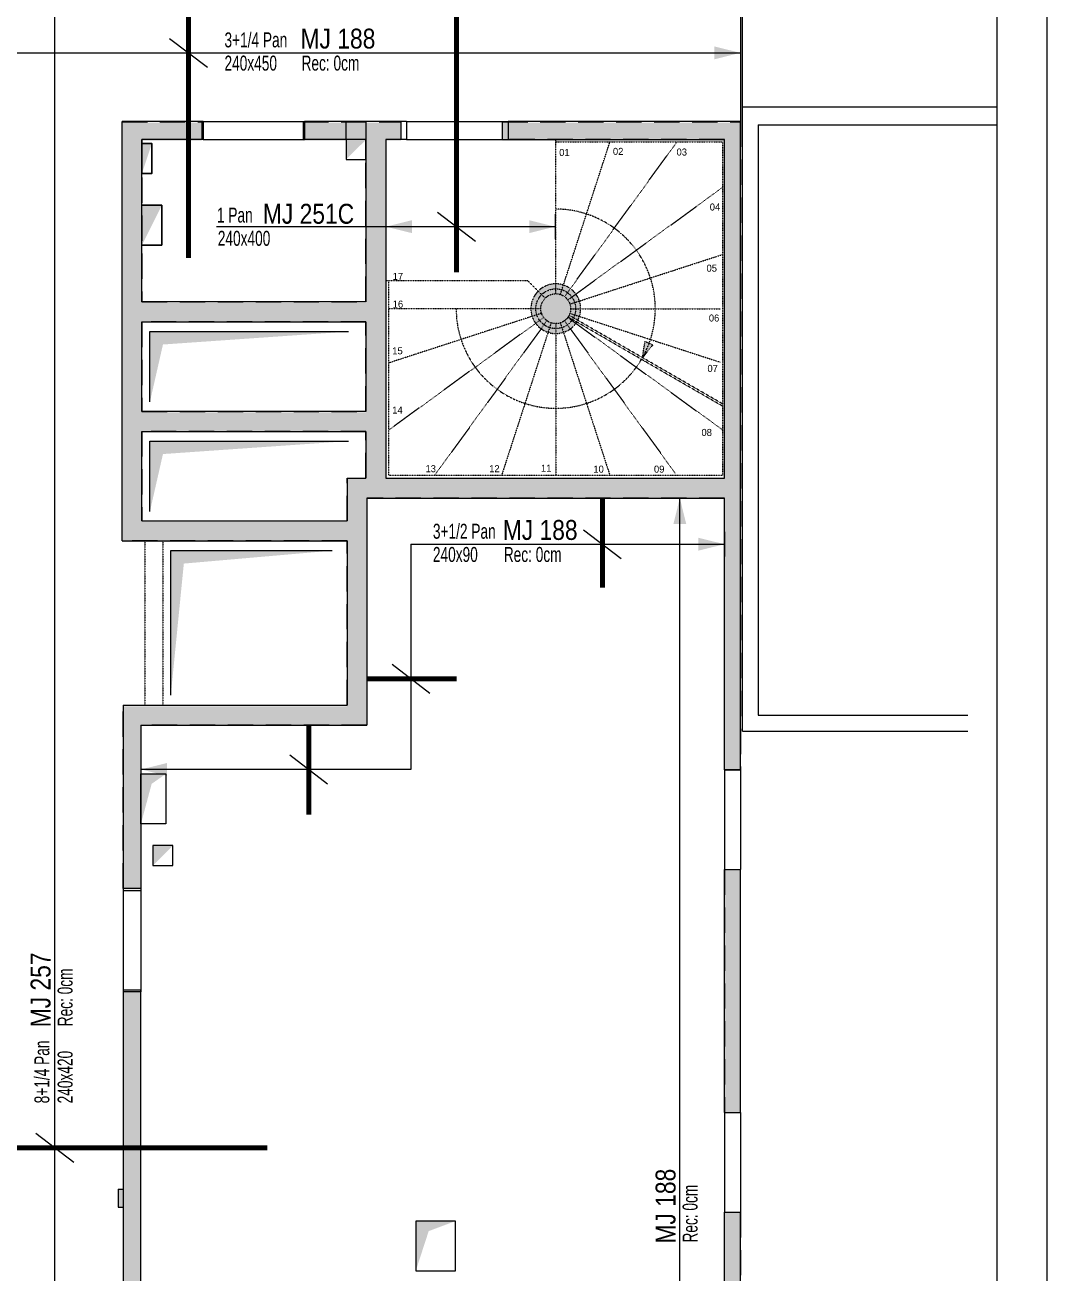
# Model space of a CAD drawing. Header units: millimetres. Extents: x 12821 to 19311, y -3644 to -409.
# Drawn here: x 18284 to 19311, y -2747 to -1494 of the extents above; entities that cross this region are included whole.
import ezdxf

# ---------------------------------------------------------------- set-up
doc = ezdxf.new("R2010")
doc.units = ezdxf.units.MM
for name, pattern in [('CACHE', [9.525, 6.35, -3.175]), ('CACHEX2', [19.05, 12.7, -6.35]), ('VW-01', [0.41656, 0.20828, -0.20828])]:
    doc.linetypes.add(name, pattern=pattern)
for name, color, linetype in [('01-Cad  2', 1, 'Continuous'), ('01_ARMA_INF', 50, 'Continuous'), ('01_linteaux', 2, 'Continuous'), ('01_murs_sup', 2, 'CACHEX2'), ('01_resv', 32, 'Continuous'), ('01_texte', 230, 'Continuous')]:
    doc.layers.add(name, color=color, linetype=linetype)
doc.layers.add('01_murs_coup', color=5, linetype='Continuous', lineweight=60)
doc.layers.add('B Aménagement intérieur', color=7, linetype='Continuous', lineweight=5)
doc.styles.add('Eurostile', font='')
doc.styles.add('PATIO', font='ARIALN.TTF')
doc.styles.get('Eurostile').set_extended_font_data('Eurostile')

msp = doc.modelspace()

# ---------------------------------------------------------------- hatches: boundary and pattern name
at = {"layer": '01_murs_sup'}
h = msp.add_hatch(dxfattribs=at)
h.set_pattern_fill('DASH', color=256, scale=2.5, angle=135)
h.set_pattern_definition([(135, (163.401, 21785.503), (-11.2253202, 9e-16), [7.9375, -7.9375])])
h.paths.add_polyline_path([(18731.68, -820.17), (18531.68, -820.17), (18531.68, -836.17), (18731.68, -836.17)])
h.paths.add_polyline_path([(18646.68, -1610.16), (18661.68, -1610.16), (18661.68, -1592.16), (18563.68, -1592.16), (18563.68, -1610.16), (18626.68, -1610.16), (18626.68, -1773.16), (18401.68, -1773.16), (18401.68, -1610.16), (18461.68, -1610.16), (18461.68, -1592.16), (18381.68, -1592.16), (18381.68, -2013.15), (18607.64, -2013.15), (18607.64, -2178.15), (18382.68, -2178.15), (18382.68, -2362.15), (18400.68, -2362.15), (18400.68, -2198.15), (18627.64, -2198.15), (18627.64, -1970.16), (18986.68, -1970.16), (18986.68, -2243.17), (19002.68, -2243.17), (19002.68, -1592.16), (18763.68, -1592.16), (18763.68, -1610.16), (18986.68, -1610.16), (18986.68, -1950.16), (18646.68, -1950.16)])
h.paths.add_polyline_path([(18626.68, -1793.16), (18626.68, -1883.16), (18401.68, -1883.16), (18401.68, -1793.16)], flags=16)
h.paths.add_polyline_path([(18626.68, -1903.16), (18626.68, -1950.16), (18607.64, -1950.16), (18607.64, -1993.15), (18401.68, -1993.15), (18401.68, -1903.16)], flags=16)
h.paths.add_polyline_path([(18400.68, -2464.15), (18382.68, -2464.15), (18382.68, -2664.18), (18377.68, -2664.18), (18377.68, -2682.18), (18382.68, -2682.18), (18382.68, -3073.16), (18151.68, -3073.16), (18151.68, -3091.16), (18382.68, -3091.16), (18382.68, -3249.17), (18622.68, -3249.17), (18622.68, -3513.17), (17997.68, -3513.17), (17997.68, -3233.17), (17959.68, -3233.17), (17959.68, -3249.17), (17981.68, -3249.17), (17981.68, -3513.17), (17920.68, -3513.17), (17920.68, -3529.17), (18700.68, -3529.17), (18700.68, -3513.17), (18638.68, -3513.17), (18638.68, -3249.17), (18656.68, -3249.17), (18656.68, -3233.17), (18400.68, -3233.17)])
h.paths.add_polyline_path([(19002.68, -2343.17), (18986.68, -2343.17), (18986.68, -2587.17), (19002.68, -2587.17)])
h.paths.add_polyline_path([(19002.68, -2687.17), (18986.68, -2687.17), (18986.68, -2887.17), (19002.68, -2887.17)])
h.paths.add_polyline_path([(19002.68, -2987.17), (18986.68, -2987.17), (18986.68, -3233.17), (18956.68, -3233.17), (18956.68, -3249.17), (19002.68, -3249.17)])
h.paths.add_polyline_path([(18275.68, -2664.18), (18252.68, -2664.18), (18252.68, -2173.17), (18234.68, -2173.17), (18234.71, -2459.18), (17634.71, -2459.18), (17634.68, -2397.17), (17618.68, -2397.17), (17618.68, -2787.2), (17634.68, -2787.2), (17634.71, -2477.18), (18234.71, -2477.18), (18234.68, -2682.18), (18275.68, -2682.18)])
h.paths.add_polyline_path([(17634.68, -1892.17), (17618.68, -1892.17), (17618.68, -2197.17), (17634.68, -2197.17)])
h.paths.add_polyline_path([(18252.68, -1583.18), (18234.68, -1583.18), (18234.68, -1647.17), (17634.68, -1647.17), (17634.68, -1392.17), (17618.68, -1392.17), (17618.68, -1792.17), (17634.68, -1792.17), (17634.68, -1665.17), (18234.68, -1665.17), (18234.68, -2071.17), (18252.68, -2071.17)])
h.paths.add_polyline_path([(17634.68, -1192.17), (17618.68, -1192.17), (17618.68, -1292.17), (17634.68, -1292.17)])
h.paths.add_polyline_path([(17634.68, -836.17), (17731.68, -836.17), (17731.68, -820.17), (17618.68, -820.17), (17618.68, -1092.17), (17634.68, -1092.17)])
h.paths.add_polyline_path([(18031.68, -820.17), (17931.68, -820.17), (17931.68, -836.17), (18031.68, -836.17)])
h.paths.add_polyline_path([(17634.68, -2788.17), (17618.68, -2788.17), (17618.68, -2993.17), (17634.68, -2993.17)])
h.paths.add_polyline_path([(17634.66, -2992.2), (17634.66, -3092.2), (17618.68, -3092.2), (17618.68, -3249.17), (17659.68, -3249.17), (17659.68, -3233.17), (17634.68, -3233.17), (17634.68, -2992.2)])
h.paths.add_polyline_path([(18252.68, -620.15), (18252.68, -619.18), (18234.68, -619.18), (18234.68, -820.17), (18131.68, -820.17), (18131.68, -836.17), (18234.68, -836.17), (18234.68, -1481.18), (18252.68, -1481.18), (18252.68, -1447.18), (18625.68, -1447.18), (18625.68, -1429.15), (18252.68, -1429.18), (18252.68, -836.17), (18331.68, -836.17), (18331.68, -820.17), (18252.68, -820.17), (18252.68, -620.15)])
h.paths.add_polyline_path([(19002.68, -620.15), (19002.68, -619.18), (18986.68, -619.18), (18986.68, -820.17), (18831.68, -820.17), (18831.68, -836.17), (18986.68, -836.17), (18986.68, -1429.17), (18727.68, -1429.17), (18727.68, -1447.17), (19002.68, -1447.16), (19002.68, -620.15)])
h.paths.add_polyline_path([(18986.68, -643.85), (18986.68, -643.85), (18986.68, -620.15), (18986.68, -620.15)], flags=16)
h = msp.add_hatch(dxfattribs=at)
h.set_pattern_fill('DASH', color=256, scale=2.5, angle=135)
h.set_pattern_definition([(135, (163.401, 21785.503), (-11.2253202, 9e-16), [7.9375, -7.9375])])
h.paths.add_polyline_path([(18731.68, -820.17), (18531.68, -820.17), (18531.68, -836.17), (18731.68, -836.17)])
h.paths.add_polyline_path([(18646.68, -1610.16), (18661.68, -1610.16), (18661.68, -1592.16), (18563.68, -1592.16), (18563.68, -1610.16), (18626.68, -1610.16), (18626.68, -1773.16), (18401.68, -1773.16), (18401.68, -1610.16), (18461.68, -1610.16), (18461.68, -1592.16), (18381.68, -1592.16), (18381.68, -2013.15), (18607.64, -2013.15), (18607.64, -2178.15), (18382.68, -2178.15), (18382.68, -2362.15), (18400.68, -2362.15), (18400.68, -2198.15), (18627.64, -2198.15), (18627.64, -1970.16), (18986.68, -1970.16), (18986.68, -2243.17), (19002.68, -2243.17), (19002.68, -1592.16), (18763.68, -1592.16), (18763.68, -1610.16), (18986.68, -1610.16), (18986.68, -1950.16), (18646.68, -1950.16)])
h.paths.add_polyline_path([(18626.68, -1793.16), (18626.68, -1883.16), (18401.68, -1883.16), (18401.68, -1793.16)], flags=16)
h.paths.add_polyline_path([(18626.68, -1903.16), (18626.68, -1950.16), (18607.64, -1950.16), (18607.64, -1993.15), (18401.68, -1993.15), (18401.68, -1903.16)], flags=16)
h.paths.add_polyline_path([(18400.68, -2464.15), (18382.68, -2464.15), (18382.68, -2664.18), (18377.68, -2664.18), (18377.68, -2682.18), (18382.68, -2682.18), (18382.68, -3073.16), (18151.68, -3073.16), (18151.68, -3091.16), (18382.68, -3091.16), (18382.68, -3249.17), (18622.68, -3249.17), (18622.68, -3513.17), (17997.68, -3513.17), (17997.68, -3233.17), (17959.68, -3233.17), (17959.68, -3249.17), (17981.68, -3249.17), (17981.68, -3513.17), (17920.68, -3513.17), (17920.68, -3529.17), (18700.68, -3529.17), (18700.68, -3513.17), (18638.68, -3513.17), (18638.68, -3249.17), (18656.68, -3249.17), (18656.68, -3233.17), (18400.68, -3233.17)])
h.paths.add_polyline_path([(19002.68, -2343.17), (18986.68, -2343.17), (18986.68, -2587.17), (19002.68, -2587.17)])
h.paths.add_polyline_path([(19002.68, -2687.17), (18986.68, -2687.17), (18986.68, -2887.17), (19002.68, -2887.17)])
h.paths.add_polyline_path([(19002.68, -2987.17), (18986.68, -2987.17), (18986.68, -3233.17), (18956.68, -3233.17), (18956.68, -3249.17), (19002.68, -3249.17)])
h.paths.add_polyline_path([(18275.68, -2664.18), (18252.68, -2664.18), (18252.68, -2173.17), (18234.68, -2173.17), (18234.71, -2459.18), (17634.71, -2459.18), (17634.68, -2397.17), (17618.68, -2397.17), (17618.68, -2787.2), (17634.68, -2787.2), (17634.71, -2477.18), (18234.71, -2477.18), (18234.68, -2682.18), (18275.68, -2682.18)])
h.paths.add_polyline_path([(17634.68, -1892.17), (17618.68, -1892.17), (17618.68, -2197.17), (17634.68, -2197.17)])
h.paths.add_polyline_path([(18252.68, -1583.18), (18234.68, -1583.18), (18234.68, -1647.17), (17634.68, -1647.17), (17634.68, -1392.17), (17618.68, -1392.17), (17618.68, -1792.17), (17634.68, -1792.17), (17634.68, -1665.17), (18234.68, -1665.17), (18234.68, -2071.17), (18252.68, -2071.17)])
h.paths.add_polyline_path([(17634.68, -1192.17), (17618.68, -1192.17), (17618.68, -1292.17), (17634.68, -1292.17)])
h.paths.add_polyline_path([(17634.68, -836.17), (17731.68, -836.17), (17731.68, -820.17), (17618.68, -820.17), (17618.68, -1092.17), (17634.68, -1092.17)])
h.paths.add_polyline_path([(18031.68, -820.17), (17931.68, -820.17), (17931.68, -836.17), (18031.68, -836.17)])
h.paths.add_polyline_path([(17634.68, -2788.17), (17618.68, -2788.17), (17618.68, -2993.17), (17634.68, -2993.17)])
h.paths.add_polyline_path([(17634.66, -2992.2), (17634.66, -3092.2), (17618.68, -3092.2), (17618.68, -3249.17), (17659.68, -3249.17), (17659.68, -3233.17), (17634.68, -3233.17), (17634.68, -2992.2)])
h.paths.add_polyline_path([(18252.68, -693.85), (18234.68, -693.85), (18234.68, -820.17), (18131.68, -820.17), (18131.68, -836.17), (18234.68, -836.17), (18234.68, -1481.18), (18252.68, -1481.18), (18252.68, -1447.18), (18625.68, -1447.18), (18625.68, -1429.15), (18252.68, -1429.18), (18252.68, -836.17), (18331.68, -836.17), (18331.68, -820.17), (18252.68, -820.17), (18252.68, -620.15), (18252.68, -620.15)])
h.paths.add_polyline_path([(18986.68, -643.85), (19002.68, -643.85), (19002.68, -693.85), (18986.68, -693.85)])
h.paths.add_polyline_path([(19002.68, -620.15), (19002.68, -643.85), (18986.68, -643.85), (18986.68, -620.15), (18986.68, -620.15), (18986.68, -820.17), (18831.68, -820.17), (18831.68, -836.17), (18986.68, -836.17), (18986.68, -1429.17), (18727.68, -1429.17), (18727.68, -1447.17), (19002.68, -1447.16), (19002.68, -620.15)])
at = {"layer": 'B Aménagement intérieur', "linetype": 'VW-01', "lineweight": 5}
h = msp.add_hatch(color=2, dxfattribs=at)
edge = h.paths.add_edge_path()
edge.add_arc((18817.25, -1778.99), 25, 332.29244, 687.70756)
edge.add_line((18838.39, -1792.35), (18834.05, -1789.85))
edge.add_arc((18817.25, -1778.99), 20, -27.13402, 327.13402, ccw=False)
edge.add_line((18835.05, -1788.12), (18839.39, -1790.62))
msp.add_hatch(color=2, dxfattribs=at).paths.add_polyline_path([(18914.69, -1815.35), (18904.35, -1828.13), (18906.92, -1811.89)])

# ---------------------------------------------------------------- linework, layer by layer
at = {"layer": '01-Cad  2'}
for p, q in [((19310.7, -3643.85), (19310.7, -409.44)), ((19260.7, -3593.85), (19260.7, -459.44))]:
    msp.add_line(p, q, dxfattribs=at)
at = {"layer": '01_ARMA_INF', "linetype": 'CACHE', "lineweight": 0, "ltscale": 4, "const_width": 5, "flags": 128}
for points in [[(18448.42, -1728.13), (18448.42, -1278.13)], [(18717.68, -1742.64), (18717.68, -1342.64)], [(18864.09, -1969.17), (18864.09, -2059.17)], [(18627.64, -2150.62), (18717.64, -2150.62)], [(18569.15, -2197.17), (18569.15, -2287.17)], [(18107.68, -2621.58), (18527.68, -2621.58)]]:
    msp.add_lwpolyline(points, dxfattribs=at)
at = {"layer": '01_linteaux'}
for p, q in [((19002.68, -1446.1), (19002.68, -1591.17)), ((19004.68, -1576.21), (19004.68, -1446.1)), ((18463.08, -1591.17), (18565.08, -1591.17)), ((18667.48, -1591.17), (18769.48, -1591.17)), ((18463.08, -1609.17), (18565.08, -1609.17)), ((18667.48, -1609.17), (18769.48, -1609.17)), ((18986.68, -2242.18), (18986.68, -2342.18)), ((19002.68, -2242.18), (19002.68, -2342.18)), ((18382.68, -2363.18), (18382.68, -2465.18)), ((18400.68, -2363.18), (18400.68, -2465.18)), ((18986.68, -2586.18), (18986.68, -2686.18)), ((19002.68, -2586.18), (19002.68, -2686.18))]:
    msp.add_line(p, q, dxfattribs=at)
at = {"layer": '01_linteaux', "color": 2, "linetype": 'VW-01', "lineweight": 5}
for p, q in [((18404.64, -2012.18), (18404.64, -2177.18)), ((18422.64, -2012.18), (18422.64, -2177.18))]:
    msp.add_line(p, q, dxfattribs=at)
at = {"layer": '01_murs_coup', "linetype": 'Continuous', "lineweight": 18}
for p, q in [((19004.68, -2203.18), (19004.68, -1576.21)), ((19004.68, -1576.21), (19260.7, -1576.21)), ((18381.68, -2012.18), (18381.68, -1591.17)), ((18463.08, -1591.17), (18381.68, -1591.17)), ((18463.08, -1591.17), (18463.08, -1609.17)), ((18667.48, -1591.17), (18565.08, -1591.17)), ((18565.08, -1591.17), (18565.08, -1609.17)), ((18667.48, -1591.17), (18667.48, -1609.17)), ((19002.68, -1591.17), (18769.48, -1591.17)), ((18769.48, -1591.17), (18769.48, -1609.17)), ((19002.68, -2242.18), (19002.68, -1591.17)), ((19020.68, -1594.21), (19020.68, -2187.18)), ((19020.68, -1594.21), (19260.7, -1594.21)), ((18463.08, -1609.17), (18401.68, -1609.17)), ((18401.68, -1772.17), (18401.68, -1609.17)), ((18626.68, -1609.17), (18565.08, -1609.17)), ((18626.68, -1609.17), (18626.68, -1772.17)), ((18667.48, -1609.17), (18646.68, -1609.17)), ((18646.68, -1609.17), (18646.68, -1949.17)), ((18769.48, -1609.17), (18986.68, -1609.17)), ((18986.68, -1949.17), (18986.68, -1609.17)), ((18626.68, -1772.17), (18401.68, -1772.17)), ((18401.68, -1792.17), (18626.68, -1792.17)), ((18401.68, -1882.17), (18401.68, -1792.17)), ((18626.68, -1792.17), (18626.68, -1882.17)), ((18626.68, -1882.17), (18401.68, -1882.17)), ((18401.68, -1902.17), (18626.68, -1902.17)), ((18401.68, -1992.18), (18401.68, -1902.17)), ((18626.68, -1902.17), (18626.68, -1949.17)), ((18607.64, -1949.17), (18626.68, -1949.17)), ((18607.64, -1949.17), (18607.64, -1992.18)), ((18646.68, -1949.17), (18986.68, -1949.17)), ((18627.64, -1969.17), (18986.68, -1969.17)), ((18627.64, -1969.18), (18627.64, -2197.18)), ((18986.68, -2242.18), (18986.68, -1969.17)), ((18401.68, -1992.18), (18607.64, -1992.18)), ((18381.68, -2012.18), (18607.64, -2012.18)), ((18607.64, -2012.18), (18607.64, -2177.18)), ((18382.68, -2177.18), (18382.68, -2363.18)), ((18382.68, -2177.18), (18607.64, -2177.18)), ((19020.68, -2187.18), (19231.2, -2187.18)), ((18400.68, -2197.18), (18627.64, -2197.18)), ((18400.68, -2197.18), (18400.68, -2363.18)), ((19004.68, -2203.18), (19231.2, -2203.18)), ((19002.68, -2242.18), (18986.68, -2242.18)), ((18986.68, -2586.18), (18986.68, -2342.18)), ((18986.68, -2342.18), (19002.68, -2342.18)), ((19002.68, -2586.18), (19002.68, -2342.18)), ((18382.68, -2363.18), (18400.68, -2363.18)), ((18400.68, -2465.18), (18382.68, -2465.18)), ((18382.68, -2465.18), (18382.68, -3388.18)), ((18400.68, -3388.18), (18400.68, -2465.18)), ((18986.68, -2586.18), (19002.68, -2586.18)), ((18986.68, -2886.18), (18986.68, -2686.18)), ((18986.68, -2686.18), (19002.68, -2686.18)), ((19002.68, -2886.18), (19002.68, -2686.18))]:
    msp.add_line(p, q, dxfattribs=at)
at = {"layer": '01_murs_sup', "ltscale": 2}
for p, q in [((19004.68, -1576.2), (19068.6, -1576.2)), ((19004.68, -2203.2), (19004.68, -1576.2)), ((19004.68, -1576.2), (19068.6, -1576.2)), ((19004.68, -2203.2), (19004.68, -1576.2)), ((18381.68, -2012.18), (18381.68, -1591.18)), ((18381.68, -1591.18), (18461.68, -1591.18)), ((18381.68, -2012.18), (18381.68, -1591.18)), ((18381.68, -1591.18), (18461.68, -1591.18)), ((18461.68, -1591.18), (18461.68, -1609.18)), ((18461.68, -1591.18), (18461.68, -1609.18)), ((18563.68, -1591.18), (18661.68, -1591.18)), ((18563.68, -1591.18), (18563.68, -1609.18)), ((18563.68, -1591.18), (18661.68, -1591.18)), ((18563.68, -1591.18), (18563.68, -1609.18)), ((18661.68, -1591.18), (18661.68, -1609.18)), ((18661.68, -1591.18), (18661.68, -1609.18)), ((18763.68, -1609.18), (18763.68, -1591.18)), ((18763.68, -1591.18), (19002.68, -1591.18)), ((18763.68, -1609.18), (18763.68, -1591.18)), ((18763.68, -1591.18), (19002.68, -1591.18)), ((19002.68, -1591.18), (19002.68, -2242.2)), ((19002.68, -1591.18), (19002.68, -2242.2)), ((19020.68, -1594.2), (19020.68, -2187.2)), ((19020.68, -1594.2), (19068.6, -1594.2)), ((19020.68, -1594.2), (19020.68, -2187.2)), ((19020.68, -1594.2), (19068.6, -1594.2)), ((18461.68, -1609.18), (18401.68, -1609.18)), ((18401.68, -1609.18), (18401.68, -1772.18)), ((18461.68, -1609.18), (18401.68, -1609.18)), ((18401.68, -1609.18), (18401.68, -1772.18)), ((18626.68, -1609.18), (18563.68, -1609.18)), ((18626.68, -1609.18), (18563.68, -1609.18)), ((18626.68, -1772.18), (18626.68, -1609.18)), ((18626.68, -1772.18), (18626.68, -1609.18)), ((18661.68, -1609.18), (18646.68, -1609.18)), ((18646.68, -1609.18), (18646.68, -1949.18)), ((18661.68, -1609.18), (18646.68, -1609.18)), ((18646.68, -1609.18), (18646.68, -1949.18)), ((18986.68, -1609.18), (18763.68, -1609.18)), ((18986.68, -1609.18), (18763.68, -1609.18)), ((18986.68, -1949.18), (18986.68, -1609.18)), ((18986.68, -1949.18), (18986.68, -1609.18)), ((18401.68, -1772.18), (18626.68, -1772.18)), ((18401.68, -1772.18), (18626.68, -1772.18)), ((18626.68, -1792.18), (18401.68, -1792.18)), ((18401.68, -1792.18), (18401.68, -1882.18)), ((18626.68, -1792.18), (18401.68, -1792.18)), ((18401.68, -1792.18), (18401.68, -1882.18)), ((18626.68, -1882.18), (18626.68, -1792.18)), ((18626.68, -1882.18), (18626.68, -1792.18)), ((18401.68, -1882.18), (18626.68, -1882.18)), ((18401.68, -1882.18), (18626.68, -1882.18)), ((18626.68, -1902.18), (18401.68, -1902.18)), ((18401.68, -1902.18), (18401.68, -1992.18)), ((18626.68, -1902.18), (18401.68, -1902.18)), ((18401.68, -1902.18), (18401.68, -1992.18)), ((18626.68, -1949.18), (18626.68, -1902.18)), ((18626.68, -1949.18), (18626.68, -1902.18)), ((18607.64, -1992.18), (18607.64, -1949.18)), ((18607.64, -1949.18), (18626.68, -1949.18)), ((18607.64, -1992.18), (18607.64, -1949.18)), ((18607.64, -1949.18), (18626.68, -1949.18)), ((18646.68, -1949.18), (18986.68, -1949.18)), ((18646.68, -1949.18), (18986.68, -1949.18)), ((18986.68, -1969.18), (18627.64, -1969.19)), ((18986.68, -1969.18), (18627.64, -1969.19)), ((18627.64, -1969.19), (18627.64, -2197.18)), ((18627.64, -1969.19), (18627.64, -2197.18)), ((18986.68, -2242.2), (18986.68, -1969.18)), ((18986.68, -2242.2), (18986.68, -1969.18)), ((18401.68, -1992.18), (18607.64, -1992.18)), ((18401.68, -1992.18), (18607.64, -1992.18)), ((18607.64, -2012.18), (18381.68, -2012.18)), ((18607.64, -2012.18), (18381.68, -2012.18)), ((18607.64, -2177.18), (18607.64, -2012.18)), ((18607.64, -2177.18), (18607.64, -2012.18)), ((18382.68, -2361.18), (18382.68, -2177.18)), ((18382.68, -2177.18), (18607.64, -2177.18)), ((18382.68, -2361.18), (18382.68, -2177.18)), ((18382.68, -2177.18), (18607.64, -2177.18)), ((19020.68, -2187.2), (19068.6, -2187.2)), ((19020.68, -2187.2), (19068.6, -2187.2)), ((18627.64, -2197.18), (18400.68, -2197.18)), ((18400.68, -2197.18), (18400.68, -2361.18)), ((18627.64, -2197.18), (18400.68, -2197.18)), ((18400.68, -2197.18), (18400.68, -2361.18)), ((19004.68, -2203.2), (19068.6, -2203.2)), ((19004.68, -2203.2), (19068.6, -2203.2)), ((18986.68, -2242.2), (19002.68, -2242.2)), ((18986.68, -2242.2), (19002.68, -2242.2)), ((18986.68, -2342.2), (19002.68, -2342.2)), ((18986.68, -2342.2), (18986.68, -2586.2)), ((18986.68, -2342.2), (19002.68, -2342.2)), ((18986.68, -2342.2), (18986.68, -2586.2)), ((19002.68, -2586.2), (19002.68, -2342.2)), ((19002.68, -2586.2), (19002.68, -2342.2)), ((18400.68, -2361.18), (18382.68, -2361.18)), ((18400.68, -2361.18), (18382.68, -2361.18)), ((18400.68, -2463.18), (18382.68, -2463.18)), ((18382.68, -2463.18), (18382.68, -2663.2)), ((18400.68, -2463.18), (18382.68, -2463.18)), ((18382.68, -2463.18), (18382.68, -2663.2)), ((18400.68, -3232.2), (18400.68, -2463.18)), ((18400.68, -3232.2), (18400.68, -2463.18)), ((18986.68, -2586.2), (19002.68, -2586.2)), ((18986.68, -2586.2), (19002.68, -2586.2)), ((18377.68, -2663.2), (18377.68, -2681.2)), ((18377.68, -2663.2), (18382.68, -2663.2)), ((18377.68, -2663.2), (18377.68, -2681.2)), ((18377.68, -2663.2), (18382.68, -2663.2)), ((18377.68, -2681.2), (18382.68, -2681.2)), ((18377.68, -2681.2), (18382.68, -2681.2)), ((18382.68, -2681.2), (18382.68, -3072.19)), ((18382.68, -2681.2), (18382.68, -3072.19)), ((18986.68, -2686.2), (19002.68, -2686.2)), ((18986.68, -2886.2), (18986.68, -2686.2)), ((18986.68, -2686.2), (19002.68, -2686.2)), ((18986.68, -2886.2), (18986.68, -2686.2)), ((19002.68, -2686.2), (19002.68, -2886.2)), ((19002.68, -2686.2), (19002.68, -2886.2))]:
    msp.add_line(p, q, dxfattribs=at)
at = {"layer": '01_resv'}
for p, q in [((18606.68, -1609.18), (18606.68, -1591.18)), ((18606.68, -1591.18), (18626.68, -1591.18)), ((18606.68, -1591.18), (18626.68, -1591.28)), ((18626.68, -1591.18), (18626.68, -1609.18)), ((18626.68, -1609.18), (18606.68, -1609.18)), ((18626.68, -1609.18), (18606.68, -1609.28)), ((18626.68, -1609.28), (18606.68, -1609.2)), ((18606.68, -1609.2), (18606.68, -1629.2)), ((18626.68, -1629.2), (18626.68, -1609.18)), ((18606.68, -1629.2), (18626.68, -1629.2)), ((18400.68, -2296.15), (18400.68, -2246.15)), ((18400.68, -2246.15), (18425.68, -2246.15)), ((18425.68, -2246.15), (18425.68, -2296.15)), ((18425.68, -2296.15), (18400.68, -2296.15)), ((18422.69, -2318.18), (18412.69, -2318.18)), ((18412.69, -2318.18), (18412.69, -2338.18)), ((18432.69, -2318.18), (18412.69, -2318.18)), ((18432.69, -2338.18), (18432.69, -2318.18)), ((18412.69, -2338.18), (18432.69, -2338.18)), ((18716.68, -2695.17), (18676.69, -2695.17)), ((18676.69, -2695.17), (18676.69, -2745.17)), ((18716.68, -2745.17), (18716.68, -2695.17)), ((18676.69, -2745.17), (18716.68, -2745.17))]:
    msp.add_line(p, q, dxfattribs=at)
at = {"layer": '01_resv', "lineweight": 30}
for p, q in [((18401.68, -1675.14), (18421.68, -1675.14)), ((18421.68, -1715.14), (18421.68, -1675.14)), ((18401.68, -1715.14), (18421.68, -1715.14))]:
    msp.add_line(p, q, dxfattribs=at)
at = {"layer": '01_resv', "color": 253}
for p, q in [((18409.68, -1872.5), (18409.68, -1801.98)), ((18409.68, -1801.98), (18608.99, -1801.98)), ((18409.68, -1982.5), (18409.68, -1911.98)), ((18409.68, -1911.98), (18608.99, -1911.98)), ((18430.65, -2167.03), (18430.65, -2021.97)), ((18430.65, -2021.97), (18592.66, -2021.97))]:
    msp.add_line(p, q, dxfattribs=at)
at = {"layer": '01_resv', "lineweight": 30}
msp.add_lwpolyline([(18401.7, -1613.14), (18411.67, -1613.14), (18411.65, -1643.13), (18401.68, -1643.13)], close=True, dxfattribs=at)
at = {"layer": '01_resv'}
for points in [[(18606.68, -1591.18), (18606.68, -1609.17), (18626.68, -1609.18), (18626.77, -1591.28)], [(18401.68, -1643.13), (18401.7, -1613.14), (18411.67, -1613.14)], [(18606.68, -1629.2), (18606.68, -1609.28), (18626.68, -1609.28)], [(18400.68, -2296.15), (18400.68, -2246.15), (18411.42, -2256.15)], [(18400.68, -2246.15), (18425.68, -2246.15), (18411.42, -2256.15)], [(18412.69, -2338.18), (18412.69, -2318.18), (18432.69, -2318.18)], [(18676.69, -2745.17), (18676.69, -2695.17), (18689.66, -2705.3)], [(18676.69, -2695.17), (18716.68, -2695.17), (18689.66, -2705.3)]]:
    msp.add_solid(points, dxfattribs=at)
at = {"layer": '01_resv', "lineweight": 30}
msp.add_solid([(18401.68, -1715.14), (18401.68, -1675.14), (18421.68, -1675.14)], dxfattribs=at)
at = {"layer": '01_resv', "color": 253}
for points in [[(18409.68, -1872.5), (18409.68, -1801.98), (18422.76, -1814.96)], [(18409.68, -1801.98), (18608.99, -1801.98), (18422.76, -1814.96)], [(18409.68, -1982.5), (18409.68, -1911.98), (18422.76, -1924.96)], [(18409.68, -1911.98), (18608.99, -1911.98), (18422.76, -1924.96)], [(18430.65, -2167.03), (18430.65, -2021.97), (18443.72, -2034.96)], [(18430.65, -2021.97), (18592.66, -2021.97), (18443.72, -2034.96)]]:
    msp.add_solid(points, dxfattribs=at)
at = {"layer": '01_texte', "linetype": 'Continuous', "lineweight": 0}
for p, q in [((18314.18, -3388.18), (18314.18, -1446.15)), ((18429.39, -1507.56), (18467.46, -1536.57)), ((19002.68, -1509.59), (19002.68, -1534.55)), ((18252.68, -1522.07), (19002.68, -1522.07)), ((18646.68, -1684.13), (18646.68, -1709.09)), ((18698.64, -1682.11), (18736.72, -1711.12)), ((18816.68, -1684.13), (18816.68, -1709.09)), ((18476.55, -1696.61), (18816.68, -1696.61)), ((18929.41, -1969.18), (18954.37, -1969.18)), ((18941.89, -3388.18), (18941.89, -1969.18)), ((18845.06, -2001), (18883.13, -2030.01)), ((18986.68, -2003.02), (18986.68, -2027.98)), ((18671.86, -2015.5), (18986.68, -2015.5)), ((18671.86, -2015.5), (18671.86, -2241.69)), ((18652.83, -2136.12), (18690.9, -2165.12)), ((18400.68, -2229.21), (18400.68, -2254.17)), ((18550.12, -2227.18), (18588.19, -2256.19)), ((18671.86, -2241.69), (18400.68, -2241.69)), ((18295.14, -2607.08), (18333.22, -2636.09))]:
    msp.add_line(p, q, dxfattribs=at)
for points in [[(19002.68, -1522.07), (18976.58, -1515.61), (18976.58, -1522.07)], [(19002.68, -1522.07), (18976.58, -1528.53), (18976.58, -1522.07)], [(18646.68, -1696.61), (18672.78, -1690.15), (18672.78, -1696.61)], [(18816.68, -1696.61), (18790.58, -1690.15), (18790.58, -1696.61)], [(18646.68, -1696.61), (18672.78, -1703.07), (18672.78, -1696.61)], [(18816.68, -1696.61), (18790.58, -1703.07), (18790.58, -1696.61)], [(18941.89, -1969.18), (18935.43, -1995.28), (18941.89, -1995.28)], [(18941.89, -1969.18), (18948.35, -1995.28), (18941.89, -1995.28)], [(18986.68, -2015.5), (18960.58, -2009.04), (18960.58, -2015.5)], [(18986.68, -2015.5), (18960.58, -2021.96), (18960.58, -2015.5)], [(18400.68, -2241.69), (18426.78, -2235.23), (18426.78, -2241.69)], [(18400.68, -2241.69), (18426.78, -2248.15), (18426.78, -2241.69)]]:
    msp.add_solid(points, dxfattribs=at)
at = {"layer": 'B Aménagement intérieur', "color": 2, "linetype": 'VW-01', "lineweight": 5}
for p, q in [((18817.25, -1763.99), (18817.25, -1608.99)), ((18821.89, -1764.73), (18871.68, -1611.49)), ((18826.07, -1766.86), (18938.95, -1611.49)), ((18829.39, -1770.18), (18984.75, -1657.3)), ((18831.52, -1774.36), (18984.75, -1724.57)), ((18789.25, -1750.99), (18647.25, -1750.99)), ((18806.65, -1768.39), (18789.25, -1750.99)), ((18802.25, -1778.99), (18649.75, -1778.99)), ((18832.25, -1778.99), (18982.25, -1778.99)), ((18802.99, -1783.63), (18649.75, -1833.42)), ((18805.12, -1787.81), (18649.75, -1900.69)), ((18808.44, -1791.13), (18695.56, -1946.49)), ((18826.07, -1791.13), (18937.13, -1943.99)), ((18829.39, -1787.81), (18984.75, -1900.69)), ((18984.75, -1876.86), (18829.74, -1787.36)), ((18984.75, -1874.55), (18830.74, -1785.63)), ((18831.52, -1783.63), (18982.25, -1832.61)), ((18812.62, -1793.26), (18762.83, -1946.49)), ((18817.25, -1793.99), (18817.25, -1946.49)), ((18821.89, -1793.26), (18871.68, -1946.49))]:
    msp.add_line(p, q, dxfattribs=at)
at = {"layer": 'B Aménagement intérieur', "color": 2, "linetype": 'VW-01', "lineweight": 5, "flags": 128}
msp.add_lwpolyline([(18817.25, -1611.49), (18984.75, -1611.49), (18984.75, -1946.49), (18649.75, -1946.49), (18649.75, -1750.99)], dxfattribs=at)
msp.add_lwpolyline([(18839.39, -1790.62, 49.979992), (18838.39, -1792.35), (18834.05, -1789.85, -39.9749844), (18835.05, -1788.12)], format="xyb", close=True, dxfattribs=at)
msp.add_lwpolyline([(18914.69, -1815.35), (18904.35, -1828.13), (18906.92, -1811.89)], close=True, dxfattribs=at)
at = {"layer": 'B Aménagement intérieur', "color": 2, "linetype": 'VW-01', "lineweight": 5}
msp.add_circle((18817.25, -1778.99), 15, dxfattribs=at)
for start, end in [(330.57297, 90), (180, 329.42395)]:
    msp.add_arc((18817.25, -1778.99), 100, start, end, dxfattribs=at)
msp.add_solid([(18835.28, -1788.25), (18835.04, -1788.98), (18838.49, -1790.1)], dxfattribs=at)

# ---------------------------------------------------------------- texts
at = {"layer": '01_texte', "ltscale": 5, "style": 'PATIO', "width": 0.8}
for s, p in [('3+1/4 Pan', (18484.56, -1516.53)), ('240x450', (18484.56, -1539.87)), ('Rec: 0cm', (18561.96, -1539.87)), ('1 Pan', (18476.98, -1692.46)), ('240x400', (18477.84, -1715.8)), ('3+1/2 Pan', (18693.88, -2009.97)), ('240x90', (18693.88, -2033.3)), ('Rec: 0cm', (18765.07, -2033.3))]:
    msp.add_text(s, height=15, dxfattribs=at).set_placement(p)
at = {"layer": '01_texte', "ltscale": 5, "style": 'PATIO'}
for s, p in [('MJ 188', (18560.96, -1517.74)), ('MJ 251C', (18523.12, -1693.67)), ('MJ 188', (18764.07, -2011.18))]:
    msp.add_text(s, height=20, dxfattribs=at).set_placement(p)
for s, p in [('MJ 257', (18309.85, -2500.61)), ('MJ 188', (18937.56, -2717.8))]:
    msp.add_text(s, height=20, rotation=90, dxfattribs=at).set_placement(p)
at = {"layer": '01_texte', "ltscale": 5, "style": 'PATIO', "width": 0.8}
for s, p in [('Rec: 0cm', (18331.98, -2499.62)), ('8+1/4 Pan', (18308.64, -2577.01)), ('240x420', (18331.98, -2577.01)), ('Rec: 0cm', (18959.69, -2716.8))]:
    msp.add_text(s, height=15, rotation=90, dxfattribs=at).set_placement(p)
at = {"layer": 'B Aménagement intérieur', "color": 2, "linetype": 'VW-01', "lineweight": 5, "char_height": 7.056, "attachment_point": 2, "rotation": 0, "line_spacing_factor": 0.894578, "style": 'Eurostile'}
for s, insert in [('01', (18825.99, -1618.57)), ('02', (18879.94, -1617.48)), ('03', (18943.83, -1618.13)), ('04', (18977.19, -1673.34)), ('05', (18973.95, -1734.79)), ('17', (18658.76, -1743)), ('16', (18658.76, -1770.86)), ('06', (18976.26, -1784.83)), ('15', (18658.3, -1817.73)), ('07', (18974.88, -1835.41)), ('14', (18658.3, -1877.27)), ('08', (18968.88, -1899.72)), ('13', (18691.67, -1936.12)), ('12', (18755.67, -1936.12)), ('11', (18807.65, -1935.65)), ('10', (18860.29, -1936.58)), ('09', (18921.14, -1936.58))]:
    msp.add_mtext(s, dxfattribs=dict(at, insert=insert))

doc.saveas('drawing.dxf')
